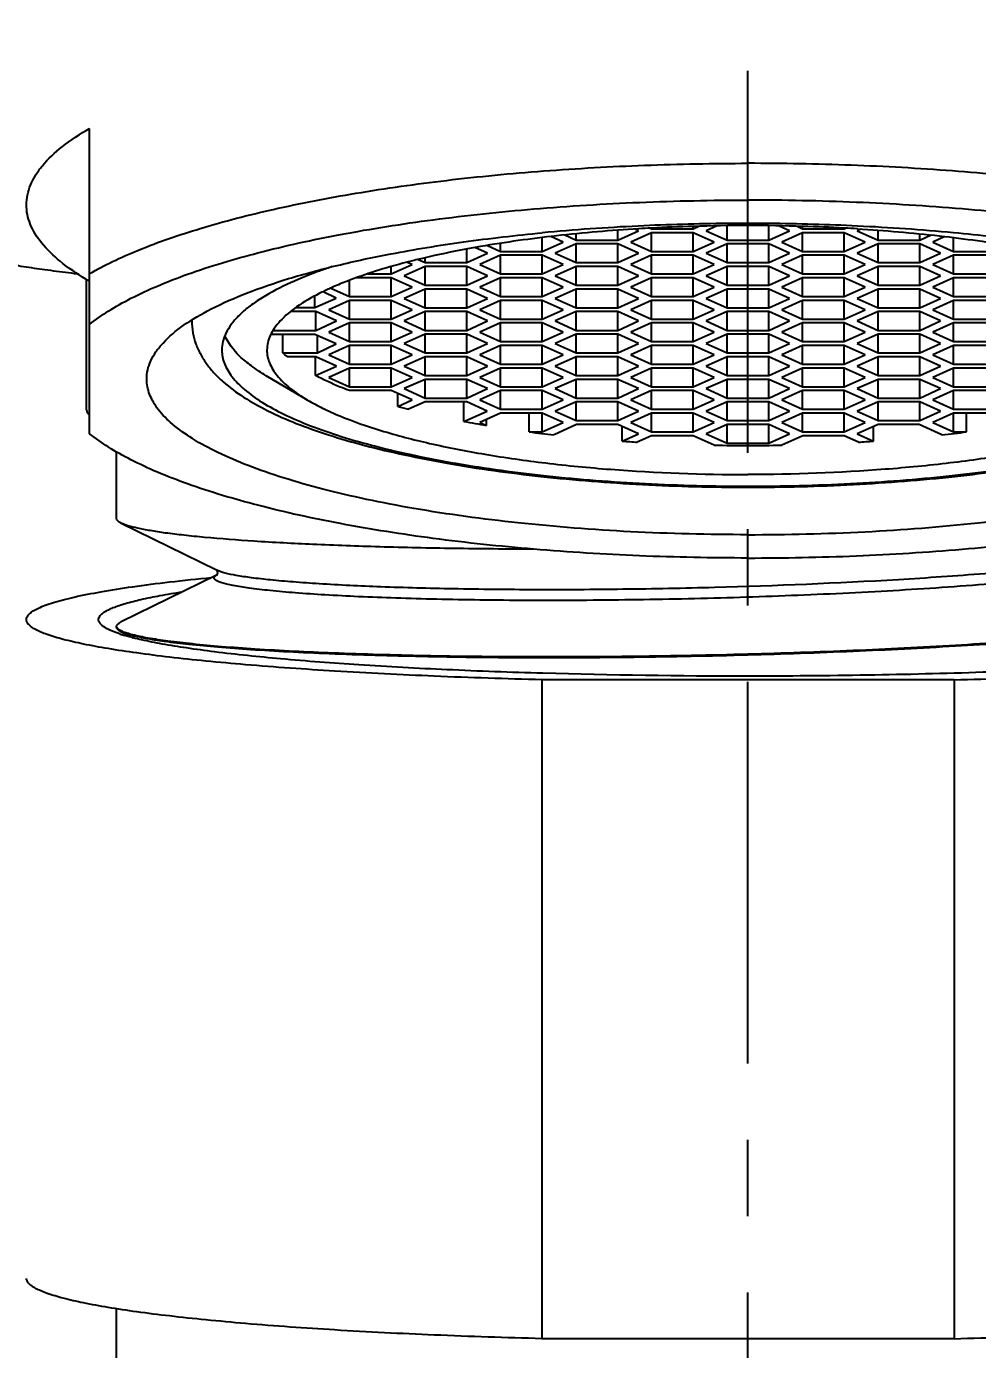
# Model space of a CAD drawing. Header units: millimetres. Extents: x 601 to 1195, y -13 to 407.
# Drawn here: x 1020.39 to 1036.21, y 214.59 to 236.6 of the extents above; entities that cross this region are included whole.
import ezdxf

# ---------------------------------------------------------------- set-up
doc = ezdxf.new("R2010")
doc.units = ezdxf.units.MM
doc.header["$LTSCALE"] = 0.1
doc.linetypes.add('CENTERX2', pattern=[101.6, 63.5, -12.7, 12.7, -12.7])
for name, color, linetype in [('02___PRT_ALL_AXES', 7, 'Continuous'), ('CENTER', 1, 'CENTERX2'), ('DEF_LAYER_ASSEM_MEMBER', 7, 'Continuous'), ('DIM', 3, 'Continuous')]:
    doc.layers.add(name, color=color, linetype=linetype)
doc.styles.get("Standard").update_dxf_attribs({"font": 'arial.ttf'})
doc.dimstyles.new('ISO-25', dxfattribs={"dimtxt": 2.5, "dimasz": 2.5, "dimexe": 1.25, "dimexo": 0.625, "dimtad": 1, "dimtxsty": 'Standard', "dimcen": 2.5, "dimadec": 0, "dimazin": 0, "dimtfac": 1, "dimtmove": 0, "dimatfit": 3, "dimfxl": 0, "dimarcsym": 0})

# ---------------------------------------------------------------- blocks, each defined once
blk = doc.blocks.new('*D14')
at = {"layer": 'Defpoints', "color": 0}
for p in [(1032.391, 299.344), (950.036, 195.125), (960.615, 195.125)]:
    blk.add_point(p, dxfattribs=at)
at = {"layer": 'DIM', "color": 0, "lineweight": -2}
for p, q in [((1031.766, 299.344), (948.786, 299.344)), ((950.036, 296.844), (950.036, 197.625)), ((959.99, 195.125), (948.786, 195.125))]:
    blk.add_line(p, q, dxfattribs=at)
at = {"layer": 'DIM', "color": 0}
for points in [[(949.62, 296.844), (950.453, 296.844), (950.036, 299.344)], [(949.62, 197.625), (950.453, 197.625), (950.036, 195.125)]]:
    blk.add_solid(points, dxfattribs=at)
at = {"layer": 'DIM', "color": 0, "insert": (947.909, 247.235), "char_height": 2.5, "attachment_point": 5, "rotation": 90}
blk.add_mtext('104,22', dxfattribs=at)

msp = doc.modelspace()

# ---------------------------------------------------------------- linework, layer by layer
at = {"color": 7, "linetype": 'Continuous'}
for p, q in [((1031.481, 233.23), (1031.573, 233.272)), ((1031.481, 233.23), (1031.481, 233.269)), ((1031.88, 233.279), (1031.698, 233.198)), ((1032.045, 233.042), (1032.045, 233.281)), ((1032.737, 233.042), (1032.737, 233.281)), ((1033.084, 233.198), (1032.902, 233.279)), ((1033.209, 233.272), (1033.301, 233.23)), ((1033.301, 233.23), (1033.301, 233.269)), ((1028.97, 232.855), (1028.97, 233.085)), ((1029.317, 233.01), (1029.114, 233.101)), ((1029.344, 233.127), (1029.533, 233.042)), ((1029.533, 233.042), (1029.533, 233.147)), ((1030.226, 233.042), (1030.226, 233.206)), ((1030.226, 233.042), (1030.572, 233.198)), ((1030.789, 233.165), (1030.443, 233.01)), ((1030.572, 233.198), (1030.511, 233.225)), ((1030.767, 233.24), (1030.788, 233.23)), ((1030.788, 233.23), (1030.788, 233.241)), ((1030.788, 233.23), (1031.481, 233.23)), ((1031.482, 233.165), (1030.789, 233.165)), ((1030.789, 232.855), (1030.789, 233.165)), ((1031.828, 233.01), (1031.482, 233.165)), ((1031.482, 232.855), (1031.482, 233.165)), ((1031.698, 233.198), (1032.045, 233.042)), ((1032.737, 233.042), (1033.084, 233.198)), ((1033.3, 233.165), (1032.954, 233.01)), ((1033.993, 233.165), (1033.3, 233.165)), ((1033.3, 232.855), (1033.3, 233.165)), ((1033.301, 233.23), (1033.994, 233.23)), ((1034.34, 233.01), (1033.993, 233.165)), ((1033.993, 232.855), (1033.993, 233.165)), ((1033.994, 233.23), (1033.994, 233.241)), ((1033.994, 233.23), (1034.015, 233.24)), ((1034.271, 233.225), (1034.21, 233.198)), ((1034.21, 233.198), (1034.556, 233.042)), ((1034.556, 233.042), (1034.556, 233.206)), ((1035.249, 233.042), (1035.249, 233.147)), ((1035.249, 233.042), (1035.438, 233.127)), ((1035.668, 233.101), (1035.465, 233.01)), ((1035.812, 232.855), (1035.812, 233.085)), ((1027.715, 232.667), (1027.715, 232.892)), ((1028.061, 232.822), (1027.849, 232.918)), ((1028.059, 232.953), (1028.277, 232.855)), ((1028.277, 232.855), (1028.277, 232.988)), ((1028.277, 232.855), (1028.97, 232.855)), ((1028.97, 232.855), (1029.317, 233.01)), ((1029.533, 232.978), (1029.187, 232.822)), ((1029.533, 233.042), (1030.226, 233.042)), ((1030.226, 232.978), (1029.533, 232.978)), ((1029.533, 232.667), (1029.533, 232.978)), ((1030.572, 232.822), (1030.226, 232.978)), ((1030.226, 232.667), (1030.226, 232.978)), ((1030.443, 233.01), (1030.789, 232.855)), ((1030.789, 232.855), (1031.482, 232.855)), ((1031.482, 232.855), (1031.828, 233.01)), ((1032.045, 232.978), (1031.698, 232.822)), ((1032.045, 233.042), (1032.737, 233.042)), ((1032.737, 232.978), (1032.045, 232.978)), ((1032.045, 232.667), (1032.045, 232.978)), ((1033.084, 232.822), (1032.737, 232.978)), ((1032.737, 232.667), (1032.737, 232.978)), ((1032.954, 233.01), (1033.3, 232.855)), ((1033.3, 232.855), (1033.993, 232.855)), ((1033.993, 232.855), (1034.34, 233.01)), ((1034.556, 232.978), (1034.21, 232.822)), ((1034.556, 233.042), (1035.249, 233.042)), ((1035.249, 232.978), (1034.556, 232.978)), ((1034.556, 232.667), (1034.556, 232.978)), ((1035.595, 232.822), (1035.249, 232.978)), ((1035.249, 232.667), (1035.249, 232.978)), ((1035.465, 233.01), (1035.812, 232.855)), ((1035.812, 232.855), (1036.505, 232.855)), ((1026.459, 232.479), (1026.805, 232.635)), ((1026.805, 232.635), (1026.721, 232.672)), ((1026.904, 232.72), (1027.022, 232.667)), ((1027.022, 232.667), (1027.022, 232.747)), ((1027.022, 232.667), (1027.715, 232.667)), ((1027.715, 232.667), (1028.061, 232.822)), ((1028.277, 232.79), (1027.931, 232.635)), ((1027.931, 232.635), (1028.277, 232.479)), ((1028.97, 232.79), (1028.277, 232.79)), ((1028.277, 232.479), (1028.277, 232.79)), ((1029.317, 232.635), (1028.97, 232.79)), ((1028.97, 232.479), (1028.97, 232.79)), ((1028.97, 232.479), (1029.317, 232.635)), ((1029.187, 232.822), (1029.533, 232.667)), ((1029.533, 232.667), (1030.226, 232.667)), ((1030.226, 232.667), (1030.572, 232.822)), ((1030.789, 232.79), (1030.443, 232.635)), ((1030.443, 232.635), (1030.789, 232.479)), ((1031.482, 232.79), (1030.789, 232.79)), ((1030.789, 232.479), (1030.789, 232.79)), ((1031.828, 232.635), (1031.482, 232.79)), ((1031.482, 232.479), (1031.482, 232.79)), ((1031.482, 232.479), (1031.828, 232.635)), ((1031.698, 232.822), (1032.045, 232.667)), ((1032.045, 232.667), (1032.737, 232.667)), ((1032.737, 232.667), (1033.084, 232.822)), ((1033.3, 232.79), (1032.954, 232.635)), ((1032.954, 232.635), (1033.3, 232.479)), ((1033.993, 232.79), (1033.3, 232.79)), ((1033.3, 232.479), (1033.3, 232.79)), ((1034.34, 232.635), (1033.993, 232.79)), ((1033.993, 232.479), (1033.993, 232.79)), ((1033.993, 232.479), (1034.34, 232.635)), ((1034.21, 232.822), (1034.556, 232.667)), ((1034.556, 232.667), (1035.249, 232.667)), ((1035.249, 232.667), (1035.595, 232.822)), ((1035.812, 232.79), (1035.465, 232.635)), ((1035.465, 232.635), (1035.812, 232.479)), ((1036.505, 232.79), (1035.812, 232.79)), ((1035.812, 232.479), (1035.812, 232.79)), ((1026.459, 232.415), (1025.88, 232.415)), ((1026.065, 232.479), (1026.459, 232.479)), ((1026.459, 232.479), (1026.459, 232.601)), ((1026.805, 232.259), (1026.459, 232.415)), ((1026.459, 232.104), (1026.459, 232.415)), ((1027.022, 232.602), (1026.675, 232.447)), ((1026.675, 232.447), (1027.022, 232.292)), ((1027.715, 232.602), (1027.022, 232.602)), ((1027.022, 232.292), (1027.022, 232.602)), ((1028.061, 232.447), (1027.715, 232.602)), ((1027.715, 232.292), (1027.715, 232.602)), ((1027.715, 232.292), (1028.061, 232.447)), ((1028.277, 232.415), (1027.931, 232.259)), ((1028.277, 232.479), (1028.97, 232.479)), ((1028.97, 232.415), (1028.277, 232.415)), ((1028.277, 232.104), (1028.277, 232.415)), ((1029.317, 232.259), (1028.97, 232.415)), ((1028.97, 232.104), (1028.97, 232.415)), ((1029.533, 232.602), (1029.187, 232.447)), ((1029.187, 232.447), (1029.533, 232.292)), ((1030.226, 232.602), (1029.533, 232.602)), ((1029.533, 232.292), (1029.533, 232.602)), ((1030.572, 232.447), (1030.226, 232.602)), ((1030.226, 232.292), (1030.226, 232.602)), ((1030.226, 232.292), (1030.572, 232.447)), ((1030.789, 232.415), (1030.443, 232.259)), ((1030.789, 232.479), (1031.482, 232.479)), ((1031.482, 232.415), (1030.789, 232.415)), ((1030.789, 232.104), (1030.789, 232.415)), ((1031.828, 232.259), (1031.482, 232.415)), ((1031.482, 232.104), (1031.482, 232.415)), ((1032.045, 232.602), (1031.698, 232.447)), ((1031.698, 232.447), (1032.045, 232.292)), ((1032.737, 232.602), (1032.045, 232.602)), ((1032.045, 232.292), (1032.045, 232.602)), ((1033.084, 232.447), (1032.737, 232.602)), ((1032.737, 232.292), (1032.737, 232.602)), ((1032.737, 232.292), (1033.084, 232.447)), ((1033.3, 232.415), (1032.954, 232.259)), ((1033.3, 232.479), (1033.993, 232.479)), ((1033.993, 232.415), (1033.3, 232.415)), ((1033.3, 232.104), (1033.3, 232.415)), ((1034.34, 232.259), (1033.993, 232.415)), ((1033.993, 232.104), (1033.993, 232.415)), ((1034.556, 232.602), (1034.21, 232.447)), ((1034.21, 232.447), (1034.556, 232.292)), ((1035.249, 232.602), (1034.556, 232.602)), ((1034.556, 232.292), (1034.556, 232.602)), ((1035.595, 232.447), (1035.249, 232.602)), ((1035.249, 232.292), (1035.249, 232.602)), ((1035.249, 232.292), (1035.595, 232.447)), ((1035.812, 232.415), (1035.465, 232.259)), ((1035.812, 232.479), (1036.505, 232.479)), ((1036.505, 232.415), (1035.812, 232.415)), ((1035.812, 232.104), (1035.812, 232.415)), ((1025.541, 232.076), (1025.324, 232.181)), ((1025.453, 232.244), (1025.766, 232.104)), ((1025.766, 232.104), (1025.766, 232.374)), ((1026.459, 232.104), (1026.805, 232.259)), ((1027.022, 232.227), (1026.675, 232.072)), ((1027.022, 232.292), (1027.715, 232.292)), ((1027.715, 232.227), (1027.022, 232.227)), ((1027.022, 231.917), (1027.022, 232.227)), ((1028.061, 232.072), (1027.715, 232.227)), ((1027.715, 231.917), (1027.715, 232.227)), ((1027.931, 232.259), (1028.277, 232.104)), ((1028.97, 232.104), (1029.317, 232.259)), ((1029.533, 232.227), (1029.187, 232.072)), ((1029.533, 232.292), (1030.226, 232.292)), ((1030.226, 232.227), (1029.533, 232.227)), ((1029.533, 231.917), (1029.533, 232.227)), ((1030.572, 232.072), (1030.226, 232.227)), ((1030.226, 231.917), (1030.226, 232.227)), ((1030.443, 232.259), (1030.789, 232.104)), ((1031.482, 232.104), (1031.828, 232.259)), ((1032.045, 232.227), (1031.698, 232.072)), ((1032.045, 232.292), (1032.737, 232.292)), ((1032.737, 232.227), (1032.045, 232.227)), ((1032.045, 231.917), (1032.045, 232.227)), ((1033.084, 232.072), (1032.737, 232.227)), ((1032.737, 231.917), (1032.737, 232.227)), ((1032.954, 232.259), (1033.3, 232.104)), ((1033.993, 232.104), (1034.34, 232.259)), ((1034.556, 232.227), (1034.21, 232.072)), ((1034.556, 232.292), (1035.249, 232.292)), ((1035.249, 232.227), (1034.556, 232.227)), ((1034.556, 231.917), (1034.556, 232.227)), ((1035.595, 232.072), (1035.249, 232.227)), ((1035.249, 231.917), (1035.249, 232.227)), ((1035.465, 232.259), (1035.812, 232.104)), ((1025.185, 231.919), (1025.185, 232.113)), ((1025.185, 231.919), (1025.541, 232.076)), ((1025.766, 232.039), (1025.42, 231.884)), ((1025.766, 232.104), (1026.459, 232.104)), ((1026.459, 232.039), (1025.766, 232.039)), ((1025.766, 231.729), (1025.766, 232.039)), ((1026.805, 231.884), (1026.459, 232.039)), ((1026.459, 231.729), (1026.459, 232.039)), ((1026.675, 232.072), (1027.022, 231.917)), ((1027.715, 231.917), (1028.061, 232.072)), ((1028.277, 232.039), (1027.931, 231.884)), ((1028.277, 232.104), (1028.97, 232.104)), ((1028.97, 232.039), (1028.277, 232.039)), ((1028.277, 231.729), (1028.277, 232.039)), ((1029.317, 231.884), (1028.97, 232.039)), ((1028.97, 231.729), (1028.97, 232.039)), ((1029.187, 232.072), (1029.533, 231.917)), ((1030.226, 231.917), (1030.572, 232.072)), ((1030.789, 232.039), (1030.443, 231.884)), ((1030.789, 232.104), (1031.482, 232.104)), ((1031.482, 232.039), (1030.789, 232.039)), ((1030.789, 231.729), (1030.789, 232.039)), ((1031.828, 231.884), (1031.482, 232.039)), ((1031.482, 231.729), (1031.482, 232.039)), ((1031.698, 232.072), (1032.045, 231.917)), ((1032.737, 231.917), (1033.084, 232.072)), ((1033.3, 232.039), (1032.954, 231.884)), ((1033.3, 232.104), (1033.993, 232.104)), ((1033.993, 232.039), (1033.3, 232.039)), ((1033.3, 231.729), (1033.3, 232.039)), ((1034.34, 231.884), (1033.993, 232.039)), ((1033.993, 231.729), (1033.993, 232.039)), ((1034.21, 232.072), (1034.556, 231.917)), ((1035.249, 231.917), (1035.595, 232.072)), ((1035.812, 232.039), (1035.465, 231.884)), ((1035.812, 232.104), (1036.505, 232.104)), ((1036.505, 232.039), (1035.812, 232.039)), ((1035.812, 231.729), (1035.812, 232.039)), ((1025.203, 231.852), (1024.784, 231.852)), ((1024.875, 231.919), (1025.185, 231.919)), ((1025.549, 231.697), (1025.203, 231.852)), ((1025.203, 231.541), (1025.203, 231.852)), ((1025.42, 231.884), (1025.766, 231.729)), ((1025.766, 231.729), (1026.459, 231.729)), ((1026.459, 231.729), (1026.805, 231.884)), ((1027.022, 231.852), (1026.675, 231.697)), ((1027.022, 231.917), (1027.715, 231.917)), ((1027.715, 231.852), (1027.022, 231.852)), ((1027.022, 231.541), (1027.022, 231.852)), ((1028.061, 231.697), (1027.715, 231.852)), ((1027.715, 231.541), (1027.715, 231.852)), ((1027.931, 231.884), (1028.277, 231.729)), ((1028.277, 231.729), (1028.97, 231.729)), ((1028.97, 231.729), (1029.317, 231.884)), ((1029.533, 231.852), (1029.187, 231.697)), ((1029.533, 231.917), (1030.226, 231.917)), ((1030.226, 231.852), (1029.533, 231.852)), ((1029.533, 231.541), (1029.533, 231.852)), ((1030.572, 231.697), (1030.226, 231.852)), ((1030.226, 231.541), (1030.226, 231.852)), ((1030.443, 231.884), (1030.789, 231.729)), ((1030.789, 231.729), (1031.482, 231.729)), ((1031.482, 231.729), (1031.828, 231.884)), ((1032.045, 231.852), (1031.698, 231.697)), ((1032.045, 231.917), (1032.737, 231.917)), ((1032.737, 231.852), (1032.045, 231.852)), ((1032.045, 231.541), (1032.045, 231.852)), ((1033.084, 231.697), (1032.737, 231.852)), ((1032.737, 231.541), (1032.737, 231.852)), ((1032.954, 231.884), (1033.3, 231.729)), ((1033.3, 231.729), (1033.993, 231.729)), ((1033.993, 231.729), (1034.34, 231.884)), ((1034.556, 231.852), (1034.21, 231.697)), ((1034.556, 231.917), (1035.249, 231.917)), ((1035.249, 231.852), (1034.556, 231.852)), ((1034.556, 231.541), (1034.556, 231.852)), ((1035.595, 231.697), (1035.249, 231.852)), ((1035.249, 231.541), (1035.249, 231.852)), ((1035.465, 231.884), (1035.812, 231.729)), ((1035.812, 231.729), (1036.505, 231.729)), ((1024.498, 231.547), (1024.51, 231.541)), ((1024.51, 231.541), (1024.51, 231.563)), ((1024.51, 231.541), (1025.203, 231.541)), ((1025.203, 231.541), (1025.549, 231.697)), ((1025.766, 231.664), (1025.42, 231.509)), ((1025.42, 231.509), (1025.766, 231.354)), ((1026.459, 231.664), (1025.766, 231.664)), ((1025.766, 231.354), (1025.766, 231.664)), ((1026.805, 231.509), (1026.459, 231.664)), ((1026.459, 231.354), (1026.459, 231.664)), ((1026.459, 231.354), (1026.805, 231.509)), ((1026.675, 231.697), (1027.022, 231.541)), ((1027.022, 231.541), (1027.715, 231.541)), ((1027.715, 231.541), (1028.061, 231.697)), ((1028.277, 231.664), (1027.931, 231.509)), ((1027.931, 231.509), (1028.277, 231.354)), ((1028.97, 231.664), (1028.277, 231.664)), ((1028.277, 231.354), (1028.277, 231.664)), ((1029.317, 231.509), (1028.97, 231.664)), ((1028.97, 231.354), (1028.97, 231.664)), ((1028.97, 231.354), (1029.317, 231.509)), ((1029.187, 231.697), (1029.533, 231.541)), ((1029.533, 231.541), (1030.226, 231.541)), ((1030.226, 231.541), (1030.572, 231.697)), ((1030.789, 231.664), (1030.442, 231.509)), ((1030.442, 231.509), (1030.789, 231.354)), ((1031.482, 231.664), (1030.789, 231.664)), ((1030.789, 231.354), (1030.789, 231.664)), ((1031.828, 231.509), (1031.482, 231.664)), ((1031.482, 231.354), (1031.482, 231.664)), ((1031.482, 231.354), (1031.828, 231.509)), ((1031.698, 231.697), (1032.045, 231.541)), ((1032.045, 231.541), (1032.737, 231.541)), ((1032.737, 231.541), (1033.084, 231.697)), ((1033.3, 231.664), (1032.954, 231.509)), ((1032.954, 231.509), (1033.3, 231.354)), ((1033.993, 231.664), (1033.3, 231.664)), ((1033.3, 231.354), (1033.3, 231.664)), ((1034.34, 231.509), (1033.993, 231.664)), ((1033.993, 231.354), (1033.993, 231.664)), ((1033.993, 231.354), (1034.34, 231.509)), ((1034.21, 231.697), (1034.556, 231.541)), ((1034.556, 231.541), (1035.249, 231.541)), ((1035.249, 231.541), (1035.595, 231.697)), ((1035.812, 231.664), (1035.465, 231.509)), ((1035.465, 231.509), (1035.812, 231.354)), ((1036.505, 231.664), (1035.812, 231.664)), ((1035.812, 231.354), (1035.812, 231.664)), ((1025.185, 231.474), (1024.459, 231.474)), ((1024.657, 231.167), (1024.657, 231.474)), ((1025.541, 231.317), (1025.185, 231.474)), ((1025.23, 231.167), (1025.23, 231.454)), ((1025.23, 231.167), (1025.541, 231.317)), ((1025.766, 231.289), (1025.42, 231.134)), ((1025.766, 231.354), (1026.459, 231.354)), ((1026.459, 231.289), (1025.766, 231.289)), ((1025.766, 230.978), (1025.766, 231.289)), ((1026.805, 231.134), (1026.459, 231.289)), ((1026.459, 230.978), (1026.459, 231.289)), ((1027.022, 231.477), (1026.675, 231.321)), ((1026.675, 231.321), (1027.022, 231.166)), ((1027.715, 231.477), (1027.022, 231.477)), ((1027.022, 231.166), (1027.022, 231.477)), ((1028.061, 231.321), (1027.715, 231.477)), ((1027.715, 231.166), (1027.715, 231.477)), ((1027.715, 231.166), (1028.061, 231.321)), ((1028.277, 231.289), (1027.931, 231.134)), ((1028.277, 231.354), (1028.97, 231.354)), ((1028.97, 231.289), (1028.277, 231.289)), ((1028.277, 230.978), (1028.277, 231.289)), ((1029.317, 231.134), (1028.97, 231.289)), ((1028.97, 230.978), (1028.97, 231.289)), ((1029.533, 231.477), (1029.187, 231.321)), ((1029.187, 231.321), (1029.533, 231.166)), ((1030.226, 231.477), (1029.533, 231.477)), ((1029.533, 231.166), (1029.533, 231.477)), ((1030.572, 231.321), (1030.226, 231.477)), ((1030.226, 231.166), (1030.226, 231.477)), ((1030.226, 231.166), (1030.572, 231.321)), ((1030.789, 231.289), (1030.442, 231.134)), ((1030.789, 231.354), (1031.482, 231.354)), ((1031.482, 231.289), (1030.789, 231.289)), ((1030.789, 230.978), (1030.789, 231.289)), ((1031.828, 231.134), (1031.482, 231.289)), ((1031.482, 230.978), (1031.482, 231.289)), ((1032.045, 231.477), (1031.698, 231.321)), ((1031.698, 231.321), (1032.045, 231.166)), ((1032.737, 231.477), (1032.045, 231.477)), ((1032.045, 231.166), (1032.045, 231.477)), ((1033.084, 231.321), (1032.737, 231.477)), ((1032.737, 231.166), (1032.737, 231.477)), ((1032.737, 231.166), (1033.084, 231.321)), ((1033.3, 231.289), (1032.954, 231.134)), ((1033.3, 231.354), (1033.993, 231.354)), ((1033.993, 231.289), (1033.3, 231.289)), ((1033.3, 230.978), (1033.3, 231.289)), ((1034.34, 231.134), (1033.993, 231.289)), ((1033.993, 230.978), (1033.993, 231.289)), ((1034.556, 231.477), (1034.21, 231.321)), ((1034.21, 231.321), (1034.556, 231.166)), ((1035.249, 231.477), (1034.556, 231.477)), ((1034.556, 231.166), (1034.556, 231.477)), ((1035.595, 231.321), (1035.249, 231.477)), ((1035.249, 231.166), (1035.249, 231.477)), ((1035.249, 231.166), (1035.595, 231.321)), ((1035.812, 231.289), (1035.465, 231.134)), ((1035.812, 231.354), (1036.505, 231.354)), ((1036.505, 231.289), (1035.812, 231.289)), ((1035.812, 230.978), (1035.812, 231.289)), ((1024.657, 231.167), (1025.23, 231.167)), ((1025.203, 231.101), (1024.729, 231.101)), ((1025.198, 230.79), (1025.198, 231.101)), ((1025.548, 230.946), (1025.203, 231.101)), ((1025.42, 231.134), (1025.766, 230.978)), ((1026.459, 230.978), (1026.805, 231.134)), ((1027.022, 231.101), (1026.675, 230.946)), ((1027.022, 231.166), (1027.715, 231.166)), ((1027.715, 231.101), (1027.022, 231.101)), ((1027.022, 230.791), (1027.022, 231.101)), ((1028.061, 230.946), (1027.715, 231.101)), ((1027.715, 230.791), (1027.715, 231.101)), ((1027.931, 231.134), (1028.277, 230.978)), ((1028.97, 230.978), (1029.317, 231.134)), ((1029.533, 231.101), (1029.187, 230.946)), ((1029.533, 231.166), (1030.226, 231.166)), ((1030.226, 231.101), (1029.533, 231.101)), ((1029.533, 230.791), (1029.533, 231.101)), ((1030.572, 230.946), (1030.226, 231.101)), ((1030.226, 230.791), (1030.226, 231.101)), ((1030.442, 231.134), (1030.789, 230.978)), ((1031.482, 230.978), (1031.828, 231.134)), ((1032.045, 231.101), (1031.698, 230.946)), ((1032.045, 231.166), (1032.737, 231.166)), ((1032.737, 231.101), (1032.045, 231.101)), ((1032.045, 230.791), (1032.045, 231.101)), ((1033.084, 230.946), (1032.737, 231.101)), ((1032.737, 230.791), (1032.737, 231.101)), ((1032.954, 231.134), (1033.3, 230.978)), ((1033.993, 230.978), (1034.34, 231.134)), ((1034.556, 231.101), (1034.21, 230.946)), ((1034.556, 231.166), (1035.249, 231.166)), ((1035.249, 231.101), (1034.556, 231.101)), ((1034.556, 230.791), (1034.556, 231.101)), ((1035.595, 230.946), (1035.249, 231.101)), ((1035.249, 230.791), (1035.249, 231.101)), ((1035.465, 231.134), (1035.812, 230.978)), ((1025.198, 230.79), (1025.548, 230.946)), ((1025.766, 230.914), (1025.42, 230.758)), ((1025.766, 230.978), (1026.459, 230.978)), ((1026.459, 230.914), (1025.766, 230.914)), ((1025.766, 230.603), (1025.766, 230.914)), ((1026.805, 230.758), (1026.459, 230.914)), ((1026.459, 230.603), (1026.459, 230.914)), ((1026.675, 230.946), (1027.022, 230.791)), ((1027.715, 230.791), (1028.061, 230.946)), ((1028.277, 230.914), (1027.931, 230.758)), ((1028.277, 230.978), (1028.97, 230.978)), ((1028.97, 230.914), (1028.277, 230.914)), ((1028.277, 230.603), (1028.277, 230.914)), ((1029.317, 230.758), (1028.97, 230.914)), ((1028.97, 230.603), (1028.97, 230.914)), ((1029.187, 230.946), (1029.533, 230.791)), ((1030.226, 230.791), (1030.572, 230.946)), ((1030.789, 230.914), (1030.442, 230.758)), ((1030.789, 230.978), (1031.482, 230.978)), ((1031.482, 230.914), (1030.789, 230.914)), ((1030.789, 230.603), (1030.789, 230.914)), ((1031.828, 230.758), (1031.482, 230.914)), ((1031.482, 230.603), (1031.482, 230.914)), ((1031.698, 230.946), (1032.045, 230.791)), ((1032.737, 230.791), (1033.084, 230.946)), ((1033.3, 230.914), (1032.954, 230.758)), ((1033.3, 230.978), (1033.993, 230.978)), ((1033.993, 230.914), (1033.3, 230.914)), ((1033.3, 230.603), (1033.3, 230.914)), ((1034.34, 230.758), (1033.993, 230.914)), ((1033.993, 230.603), (1033.993, 230.914)), ((1034.21, 230.946), (1034.556, 230.791)), ((1035.249, 230.791), (1035.595, 230.946)), ((1035.812, 230.914), (1035.465, 230.758)), ((1035.812, 230.978), (1036.505, 230.978)), ((1036.505, 230.914), (1035.812, 230.914)), ((1035.812, 230.603), (1035.812, 230.914)), ((1025.066, 230.381), (1024.379, 230.786)), ((1025.42, 230.758), (1025.766, 230.603)), ((1026.459, 230.603), (1026.805, 230.758)), ((1027.022, 230.726), (1026.675, 230.571)), ((1027.022, 230.791), (1027.715, 230.791)), ((1027.715, 230.726), (1027.022, 230.726)), ((1027.022, 230.415), (1027.022, 230.726)), ((1028.061, 230.571), (1027.715, 230.726)), ((1027.715, 230.415), (1027.715, 230.726)), ((1027.931, 230.758), (1028.277, 230.603)), ((1028.97, 230.603), (1029.317, 230.758)), ((1029.533, 230.726), (1029.187, 230.571)), ((1029.533, 230.791), (1030.226, 230.791)), ((1030.226, 230.726), (1029.533, 230.726)), ((1029.533, 230.415), (1029.533, 230.726)), ((1030.572, 230.571), (1030.226, 230.726)), ((1030.226, 230.415), (1030.226, 230.726)), ((1030.442, 230.758), (1030.789, 230.603)), ((1031.482, 230.603), (1031.828, 230.758)), ((1032.045, 230.726), (1031.698, 230.571)), ((1032.045, 230.791), (1032.737, 230.791)), ((1032.737, 230.726), (1032.045, 230.726)), ((1032.045, 230.415), (1032.045, 230.726)), ((1033.084, 230.571), (1032.737, 230.726)), ((1032.737, 230.415), (1032.737, 230.726)), ((1032.954, 230.758), (1033.3, 230.603)), ((1033.993, 230.603), (1034.34, 230.758)), ((1034.556, 230.726), (1034.21, 230.571)), ((1034.556, 230.791), (1035.249, 230.791)), ((1035.249, 230.726), (1034.556, 230.726)), ((1034.556, 230.415), (1034.556, 230.726)), ((1035.595, 230.571), (1035.249, 230.726)), ((1035.249, 230.415), (1035.249, 230.726)), ((1035.465, 230.758), (1035.812, 230.603)), ((1026.459, 230.538), (1025.762, 230.538)), ((1025.766, 230.603), (1026.459, 230.603)), ((1026.805, 230.383), (1026.459, 230.538)), ((1026.568, 230.277), (1026.568, 230.489)), ((1026.675, 230.571), (1027.022, 230.415)), ((1027.022, 230.415), (1027.715, 230.415)), ((1027.715, 230.415), (1028.061, 230.571)), ((1028.277, 230.538), (1027.931, 230.383)), ((1028.277, 230.603), (1028.97, 230.603)), ((1028.97, 230.538), (1028.277, 230.538)), ((1028.277, 230.228), (1028.277, 230.538)), ((1029.317, 230.383), (1028.97, 230.538)), ((1028.97, 230.228), (1028.97, 230.538)), ((1029.187, 230.571), (1029.533, 230.415)), ((1029.533, 230.415), (1030.226, 230.415)), ((1030.226, 230.415), (1030.572, 230.571)), ((1030.789, 230.538), (1030.442, 230.383)), ((1030.789, 230.603), (1031.482, 230.603)), ((1031.482, 230.538), (1030.789, 230.538)), ((1030.789, 230.228), (1030.789, 230.538)), ((1031.828, 230.383), (1031.482, 230.538)), ((1031.482, 230.228), (1031.482, 230.538)), ((1031.698, 230.571), (1032.045, 230.415)), ((1032.045, 230.415), (1032.737, 230.415)), ((1032.737, 230.415), (1033.084, 230.571)), ((1033.3, 230.538), (1032.954, 230.383)), ((1033.3, 230.603), (1033.993, 230.603)), ((1033.993, 230.538), (1033.3, 230.538)), ((1033.3, 230.228), (1033.3, 230.538)), ((1034.34, 230.383), (1033.993, 230.538)), ((1033.993, 230.228), (1033.993, 230.538)), ((1034.21, 230.571), (1034.556, 230.415)), ((1034.556, 230.415), (1035.249, 230.415)), ((1035.249, 230.415), (1035.595, 230.571)), ((1035.812, 230.538), (1035.465, 230.383)), ((1035.812, 230.603), (1036.505, 230.603)), ((1036.505, 230.538), (1035.812, 230.538)), ((1035.812, 230.228), (1035.812, 230.538)), ((1026.568, 230.277), (1026.805, 230.383)), ((1027.021, 230.351), (1026.748, 230.229)), ((1027.713, 230.351), (1027.021, 230.351)), ((1027.664, 230.026), (1027.664, 230.351)), ((1027.664, 230.026), (1028.055, 230.197)), ((1028.055, 230.197), (1027.713, 230.351)), ((1027.931, 230.383), (1028.277, 230.228)), ((1028.277, 230.228), (1028.97, 230.228)), ((1028.97, 230.228), (1029.317, 230.383)), ((1029.533, 230.351), (1029.187, 230.195)), ((1029.187, 230.195), (1029.533, 230.04)), ((1030.226, 230.351), (1029.533, 230.351)), ((1029.533, 230.04), (1029.533, 230.351)), ((1030.572, 230.195), (1030.226, 230.351)), ((1030.226, 230.04), (1030.226, 230.351)), ((1030.226, 230.04), (1030.572, 230.195)), ((1030.442, 230.383), (1030.789, 230.228)), ((1030.789, 230.228), (1031.482, 230.228)), ((1031.482, 230.228), (1031.828, 230.383)), ((1032.045, 230.351), (1031.698, 230.195)), ((1031.698, 230.195), (1032.045, 230.04)), ((1032.737, 230.351), (1032.045, 230.351)), ((1032.045, 230.04), (1032.045, 230.351)), ((1033.084, 230.195), (1032.737, 230.351)), ((1032.737, 230.04), (1032.737, 230.351)), ((1032.737, 230.04), (1033.084, 230.195)), ((1032.954, 230.383), (1033.3, 230.228)), ((1033.3, 230.228), (1033.993, 230.228)), ((1033.993, 230.228), (1034.34, 230.383)), ((1034.556, 230.351), (1034.21, 230.195)), ((1034.21, 230.195), (1034.556, 230.04)), ((1035.249, 230.351), (1034.556, 230.351)), ((1034.556, 230.04), (1034.556, 230.351)), ((1035.595, 230.195), (1035.249, 230.351)), ((1035.249, 230.04), (1035.249, 230.351)), ((1035.249, 230.04), (1035.595, 230.195)), ((1035.465, 230.383), (1035.812, 230.228)), ((1035.812, 230.228), (1036.505, 230.228)), ((1028.277, 230.163), (1027.931, 230.008)), ((1027.931, 230.008), (1028.04, 229.959)), ((1028.04, 229.959), (1028.04, 230.056)), ((1028.97, 230.163), (1028.277, 230.163)), ((1028.753, 229.852), (1028.753, 230.163)), ((1029.317, 230.008), (1028.97, 230.163)), ((1028.97, 229.852), (1028.97, 230.163)), ((1028.97, 229.852), (1029.317, 230.008)), ((1029.541, 229.975), (1029.166, 229.802)), ((1029.533, 230.04), (1030.226, 230.04)), ((1030.226, 229.975), (1029.541, 229.975)), ((1030.573, 229.82), (1030.226, 229.975)), ((1030.789, 230.163), (1030.442, 230.008)), ((1030.442, 230.008), (1030.789, 229.852)), ((1031.482, 230.163), (1030.789, 230.163)), ((1030.789, 229.852), (1030.789, 230.163)), ((1031.828, 230.008), (1031.482, 230.163)), ((1031.482, 229.852), (1031.482, 230.163)), ((1031.482, 229.852), (1031.828, 230.008)), ((1032.045, 229.975), (1031.698, 229.82)), ((1032.045, 230.04), (1032.737, 230.04)), ((1032.737, 229.975), (1032.045, 229.975)), ((1032.045, 229.665), (1032.045, 229.975)), ((1033.084, 229.82), (1032.737, 229.975)), ((1032.737, 229.665), (1032.737, 229.975)), ((1033.3, 230.163), (1032.954, 230.008)), ((1032.954, 230.008), (1033.3, 229.852)), ((1033.993, 230.163), (1033.3, 230.163)), ((1033.3, 229.852), (1033.3, 230.163)), ((1034.34, 230.008), (1033.993, 230.163)), ((1033.993, 229.852), (1033.993, 230.163)), ((1033.993, 229.852), (1034.34, 230.008)), ((1034.556, 229.975), (1034.209, 229.82)), ((1034.556, 230.04), (1035.249, 230.04)), ((1035.241, 229.975), (1034.556, 229.975)), ((1035.617, 229.802), (1035.241, 229.975)), ((1035.812, 230.163), (1035.465, 230.008)), ((1035.465, 230.008), (1035.812, 229.852)), ((1036.505, 230.163), (1035.812, 230.163)), ((1035.812, 229.852), (1035.812, 230.163)), ((1036.029, 229.852), (1036.029, 230.163)), ((1028.753, 229.852), (1028.97, 229.852)), ((1030.301, 229.698), (1030.301, 229.941)), ((1030.301, 229.698), (1030.573, 229.82)), ((1030.788, 229.787), (1030.551, 229.681)), ((1031.481, 229.787), (1030.788, 229.787)), ((1030.789, 229.852), (1031.482, 229.852)), ((1031.828, 229.631), (1031.481, 229.787)), ((1031.698, 229.82), (1032.045, 229.665)), ((1032.737, 229.665), (1033.084, 229.82)), ((1033.302, 229.787), (1032.954, 229.631)), ((1033.3, 229.852), (1033.993, 229.852)), ((1033.994, 229.787), (1033.302, 229.787)), ((1034.231, 229.681), (1033.994, 229.787)), ((1034.209, 229.82), (1034.481, 229.698)), ((1034.481, 229.698), (1034.481, 229.941)), ((1035.812, 229.852), (1036.029, 229.852)), ((1032.045, 229.665), (1032.737, 229.665)), ((1021.891, 228.424), (1021.891, 229.522)), ((1021.967, 228.334), (1023.553, 227.555)), ((1023.553, 227.555), (1023.566, 227.549)), ((1023.553, 227.471), (1021.967, 226.692)), ((1023.565, 227.53), (1023.567, 227.51)), ((1021.967, 226.527), (1022.166, 226.429)), ((1035.819, 225.728), (1028.963, 225.728)), ((1028.963, 225.728), (1028.963, 214.77)), ((1035.819, 225.728), (1035.819, 214.77)), ((1035.819, 214.77), (1028.963, 214.77))]:
    msp.add_line(p, q, dxfattribs=at)
for points in [[(1023.553, 227.555), (1023.558, 227.547), (1023.565, 227.53)], [(1023.567, 227.51), (1023.556, 227.475), (1023.553, 227.471)]]:
    msp.add_lwpolyline(points, dxfattribs=at)
for centre, radius, start, end in [((1032.365, 203.391), 29.893, 91.6982, 93.0265), ((1032.391, 202.484), 30.8, 89.9998, 91.6967), ((1032.391, 202.484), 30.8, 88.3033, 90.0002), ((1032.417, 203.391), 29.893, 86.9735, 88.3018), ((1032.318, 204.33), 28.953, 93.0324, 93.4621), ((1032.464, 204.33), 28.953, 86.5379, 86.9676), ((1029.99, 220.075), 13.016, 103.265, 104.2434), ((1028.324, 224.068), 8.996, 108.4571, 108.7528), ((1027.32, 228.094), 4.551, 114.5393, 116.8967), ((1027.505, 227.693), 4.993, 114.145, 114.5561), ((1023.761, 231.697), 0.62, 178.4837, 179.9998), ((1029.665, 241.557), 11.698, 254.6479, 255.5608), ((1031.055, 247.941), 18.233, 259.2816, 260.4814), ((1031.819, 253.086), 23.435, 262.4817, 263.4975), ((1032.998, 252.798), 23.145, 276.4961, 277.5246), ((1032.284, 258.017), 28.388, 265.9953, 266.5004), ((1032.391, 260.465), 30.839, 268.954, 270.0006), ((1032.391, 260.465), 30.839, 269.9994, 271.046), ((1032.505, 257.91), 28.281, 273.4986, 274.0057), ((1023.706, 227.832), 0.316, 243.8405, 244.8043), ((1022.829, 229.165), 2.816, 251.7834, 253.4881)]:
    msp.add_arc(centre, radius, start, end, dxfattribs=at)
for points, knots in [([(1030.57, 233.23), (1030.114, 233.202), (1029.235, 233.128), (1028.361, 233.007), (1027.942, 232.934)], [0, 0, 0, 0, 0.518031, 1, 1, 1, 1]), ([(1034.212, 233.23), (1034.668, 233.202), (1035.547, 233.128), (1036.421, 233.007), (1036.84, 232.934)], [0, 0, 0, 0, 0.518031, 1, 1, 1, 1]), ([(1018.888, 232.918), (1018.917, 232.908), (1018.979, 232.888), (1019.076, 232.859), (1019.182, 232.83), (1019.295, 232.802), (1019.417, 232.774), (1019.545, 232.746), (1019.682, 232.718), (1019.825, 232.69), (1019.976, 232.663), (1020.135, 232.636), (1020.3, 232.61), (1020.474, 232.584), (1020.654, 232.558), (1020.909, 232.523), (1021.104, 232.499), (1021.237, 232.483)], [0, 0, 0, 0, 0.038929, 0.081334, 0.127099, 0.176095, 0.22819, 0.283286, 0.341382, 0.402487, 0.466609, 0.533757, 0.603935, 0.677139, 0.753359, 0.832584, 1, 1, 1, 1]), ([(1027.942, 232.934), (1027.86, 232.92), (1027.546, 232.864), (1027.233, 232.798), (1027.003, 232.744)], [0, 0, 0, 0, 0.259683, 1, 1, 1, 1]), ([(1026.787, 232.691), (1026.608, 232.646), (1026.27, 232.552), (1025.937, 232.439), (1025.781, 232.38)], [0, 0, 0, 0, 0.524985, 1, 1, 1, 1]), ([(1025.432, 232.586), (1025.368, 232.564), (1025.126, 232.479), (1024.889, 232.383), (1024.72, 232.303)], [0, 0, 0, 0, 0.26733, 1, 1, 1, 1]), ([(1024.72, 232.303), (1024.559, 232.227), (1024.334, 232.107), (1024.072, 231.92), (1023.917, 231.784), (1023.795, 231.645), (1023.707, 231.503), (1023.653, 231.359), (1023.641, 231.261), (1023.641, 231.214)], [0, 0, 0, 0, 0.331342, 0.473665, 0.60115, 0.715048, 0.817348, 0.911011, 1, 1, 1, 1]), ([(1025.781, 232.38), (1025.753, 232.369), (1025.646, 232.328), (1025.54, 232.284), (1025.463, 232.249)], [0, 0, 0, 0, 0.258894, 1, 1, 1, 1]), ([(1025.262, 232.153), (1025.131, 232.087), (1024.9, 231.954), (1024.653, 231.752), (1024.515, 231.583), (1024.444, 231.462), (1024.401, 231.338), (1024.391, 231.254), (1024.391, 231.214)], [0, 0, 0, 0, 0.326868, 0.594754, 0.709145, 0.812797, 0.908524, 1, 1, 1, 1]), ([(1023.141, 231.697), (1023.141, 231.631), (1023.153, 231.5), (1023.205, 231.311), (1023.286, 231.135), (1023.392, 230.972), (1023.518, 230.82), (1023.715, 230.631), (1024.009, 230.416), (1024.419, 230.188), (1024.894, 229.981), (1025.433, 229.791), (1026.033, 229.618), (1026.691, 229.462), (1027.665, 229.273), (1028.984, 229.092), (1030.655, 228.961), (1031.805, 228.932), (1032.391, 228.932)], [0, 0, 0, 0, 0.019398, 0.038322, 0.057221, 0.076253, 0.095447, 0.115047, 0.156509, 0.202152, 0.252787, 0.308739, 0.370009, 0.436377, 0.507461, 0.661679, 0.82777, 1, 1, 1, 1]), ([(1032.391, 228.932), (1032.977, 228.932), (1034.127, 228.961), (1035.798, 229.092), (1037.117, 229.273), (1038.091, 229.462), (1038.749, 229.618), (1039.349, 229.791), (1039.888, 229.981), (1040.363, 230.188), (1040.773, 230.416), (1041.067, 230.631), (1041.264, 230.82), (1041.39, 230.972), (1041.496, 231.135), (1041.577, 231.311), (1041.629, 231.5), (1041.641, 231.631), (1041.641, 231.697)], [0, 0, 0, 0, 0.17223, 0.338322, 0.49254, 0.563624, 0.629992, 0.691262, 0.747214, 0.797848, 0.843491, 0.884953, 0.904554, 0.923746, 0.942778, 0.961679, 0.980604, 1, 1, 1, 1]), ([(1024.379, 230.786), (1024.294, 230.836), (1024.139, 230.937), (1023.89, 231.142), (1023.745, 231.326), (1023.691, 231.455)], [0, 0, 0, 0, 0.302708, 0.567996, 1, 1, 1, 1]), ([(1023.641, 231.214), (1023.641, 231.176), (1023.648, 231.101), (1023.693, 230.946), (1023.81, 230.752), (1024.027, 230.537), (1024.32, 230.329), (1024.69, 230.131), (1025.133, 229.942), (1025.644, 229.766), (1026.22, 229.603), (1026.855, 229.455), (1027.799, 229.275), (1029.081, 229.102), (1030.704, 228.977), (1031.822, 228.949), (1032.391, 228.949)], [0, 0, 0, 0, 0.011855, 0.024098, 0.05101, 0.082875, 0.120796, 0.165246, 0.216318, 0.27386, 0.337555, 0.406966, 0.481557, 0.643759, 0.81863, 1, 1, 1, 1]), ([(1024.391, 231.214), (1024.391, 231.178), (1024.398, 231.105), (1024.444, 230.955), (1024.563, 230.768), (1024.783, 230.562), (1024.964, 230.441), (1025.066, 230.381)], [0, 0, 0, 0, 0.096323, 0.196129, 0.417398, 0.682344, 1, 1, 1, 1]), ([(1024.729, 231.101), (1024.723, 231.107), (1024.698, 231.128), (1024.674, 231.15), (1024.657, 231.167)], [0, 0, 0, 0, 0.255622, 1, 1, 1, 1]), ([(1032.391, 228.949), (1032.96, 228.949), (1034.079, 228.977), (1035.701, 229.102), (1036.983, 229.275), (1037.927, 229.455), (1038.562, 229.603), (1039.138, 229.766), (1039.65, 229.942), (1040.092, 230.131), (1040.462, 230.329), (1040.756, 230.537), (1040.972, 230.752), (1041.089, 230.946), (1041.134, 231.101), (1041.141, 231.176), (1041.141, 231.214)], [0, 0, 0, 0, 0.18137, 0.356241, 0.518443, 0.593034, 0.662445, 0.72614, 0.783682, 0.834754, 0.879204, 0.917125, 0.94899, 0.975902, 0.988145, 1, 1, 1, 1]), ([(1025.762, 230.538), (1025.71, 230.557), (1025.519, 230.633), (1025.332, 230.719), (1025.198, 230.79)], [0, 0, 0, 0, 0.267759, 1, 1, 1, 1]), ([(1025.066, 230.381), (1025.148, 230.333), (1025.325, 230.239), (1025.729, 230.059), (1026.321, 229.854), (1027.127, 229.645), (1028.043, 229.467), (1029.048, 229.325), (1030.506, 229.184), (1031.63, 229.143), (1032.391, 229.143)], [0, 0, 0, 0, 0.038092, 0.080318, 0.176867, 0.288589, 0.41373, 0.55009, 0.695133, 1, 1, 1, 1]), ([(1039.716, 230.381), (1039.634, 230.333), (1039.457, 230.239), (1039.054, 230.059), (1038.461, 229.854), (1037.655, 229.645), (1036.74, 229.467), (1035.734, 229.325), (1034.277, 229.184), (1033.152, 229.143), (1032.391, 229.143)], [0, 0, 0, 0, 0.038092, 0.080318, 0.176867, 0.288589, 0.41373, 0.55009, 0.695133, 1, 1, 1, 1]), ([(1021.967, 228.334), (1021.956, 228.34), (1021.936, 228.351), (1021.906, 228.373), (1021.891, 228.396), (1021.891, 228.41)], [0, 0, 0, 0, 0.3448, 0.618576, 1, 1, 1, 1]), ([(1028.82, 227.901), (1028.379, 227.902), (1027.527, 227.909), (1026.305, 227.935), (1025.197, 227.975), (1024.227, 228.027), (1023.512, 228.081), (1023.022, 228.13), (1022.72, 228.167), (1022.464, 228.205), (1022.255, 228.245), (1022.094, 228.285), (1022.003, 228.317), (1021.967, 228.334)], [0, 0, 0, 0, 0.192305, 0.37114, 0.533147, 0.675288, 0.794919, 0.845592, 0.889857, 0.927533, 0.958477, 0.982618, 1, 1, 1, 1]), ([(1041.262, 228.373), (1041.268, 228.357), (1041.274, 228.321), (1041.259, 228.266), (1041.222, 228.213), (1041.165, 228.162), (1041.088, 228.112), (1040.948, 228.039), (1040.721, 227.954), (1040.388, 227.859), (1039.981, 227.766), (1039.502, 227.677), (1038.957, 227.592), (1038.349, 227.512), (1037.685, 227.437), (1036.971, 227.367), (1035.94, 227.281), (1034.579, 227.192), (1032.896, 227.115), (1031.195, 227.066), (1029.539, 227.045), (1028.215, 227.049), (1027.226, 227.067), (1026.552, 227.085), (1025.934, 227.109), (1025.377, 227.138), (1024.886, 227.171), (1024.465, 227.208), (1024.12, 227.248), (1023.88, 227.285), (1023.729, 227.317), (1023.646, 227.339), (1023.583, 227.362), (1023.548, 227.379), (1023.535, 227.389)], [0, 0, 0, 0, 0.002899, 0.005853, 0.009279, 0.01345, 0.018514, 0.02455, 0.039658, 0.058871, 0.082111, 0.109217, 0.139971, 0.174105, 0.211313, 0.251259, 0.293573, 0.38372, 0.47841, 0.574107, 0.667235, 0.754309, 0.794545, 0.832071, 0.866535, 0.897618, 0.92503, 0.948521, 0.967882, 0.982951, 0.988845, 0.993638, 0.997342, 1, 1, 1, 1]), ([(1041.015, 228.252), (1040.944, 228.218), (1040.78, 228.153), (1040.5, 228.067), (1040.158, 227.983), (1039.59, 227.867), (1038.748, 227.737), (1037.599, 227.602), (1036.293, 227.485), (1034.355, 227.353), (1032.347, 227.27), (1030.33, 227.23), (1028.881, 227.223), (1027.538, 227.236), (1026.342, 227.268), (1025.454, 227.31), (1024.843, 227.353), (1024.469, 227.386), (1024.154, 227.422), (1023.902, 227.459), (1023.732, 227.493), (1023.629, 227.523), (1023.588, 227.538), (1023.571, 227.546)], [0, 0, 0, 0, 0.013354, 0.030087, 0.050161, 0.073477, 0.129218, 0.195788, 0.271259, 0.353404, 0.52779, 0.614816, 0.698239, 0.775554, 0.844444, 0.902848, 0.927563, 0.949035, 0.967113, 0.981674, 0.992638, 0.996764, 1, 1, 1, 1]), ([(1020.391, 226.73), (1020.391, 226.747), (1020.402, 226.784), (1020.444, 226.832), (1020.509, 226.879), (1020.597, 226.925), (1020.71, 226.972), (1020.847, 227.017), (1021.008, 227.063), (1021.269, 227.126), (1021.654, 227.2), (1022.182, 227.283), (1022.796, 227.361), (1023.233, 227.407), (1023.465, 227.429)], [0, 0, 0, 0, 0.015379, 0.034285, 0.058746, 0.089679, 0.127502, 0.172393, 0.224406, 0.283538, 0.422869, 0.589575, 0.782449, 1, 1, 1, 1]), ([(1023.535, 227.389), (1023.531, 227.392), (1023.523, 227.399), (1023.515, 227.41), (1023.511, 227.422), (1023.513, 227.434), (1023.52, 227.445), (1023.536, 227.461), (1023.553, 227.471), (1023.565, 227.477)], [0, 0, 0, 0, 0.135853, 0.246663, 0.341112, 0.432657, 0.535892, 0.661396, 1, 1, 1, 1]), ([(1021.632, 226.648), (1021.613, 226.667), (1021.588, 226.702), (1021.592, 226.756), (1021.612, 226.793), (1021.647, 226.828), (1021.696, 226.863), (1021.76, 226.897), (1021.873, 226.947), (1022.053, 227.005), (1022.312, 227.071), (1022.628, 227.135), (1022.858, 227.173), (1022.982, 227.192)], [0, 0, 0, 0, 0.05085, 0.072978, 0.097661, 0.127784, 0.164966, 0.210051, 0.263466, 0.395997, 0.563225, 0.764812, 1, 1, 1, 1]), ([(1042.612, 227.244), (1042.536, 227.207), (1042.356, 227.135), (1042.049, 227.042), (1041.674, 226.95), (1041.05, 226.823), (1040.122, 226.68), (1038.852, 226.531), (1037.402, 226.402), (1035.811, 226.294), (1034.126, 226.209), (1032.975, 226.169), (1032.391, 226.153)], [0, 0, 0, 0, 0.024852, 0.056025, 0.093468, 0.137016, 0.241367, 0.36646, 0.508949, 0.664946, 0.830147, 1, 1, 1, 1]), ([(1042.613, 227.231), (1042.537, 227.193), (1042.357, 227.122), (1042.05, 227.028), (1041.676, 226.936), (1041.051, 226.809), (1040.124, 226.666), (1038.854, 226.517), (1037.403, 226.388), (1035.812, 226.28), (1034.126, 226.195), (1032.975, 226.155), (1032.391, 226.139)], [0, 0, 0, 0, 0.024828, 0.05598, 0.093406, 0.136939, 0.241275, 0.366366, 0.508866, 0.664885, 0.830115, 1, 1, 1, 1]), ([(1028.963, 225.728), (1028.366, 225.744), (1027.217, 225.782), (1025.575, 225.864), (1024.308, 225.954), (1023.393, 226.037), (1022.79, 226.101), (1022.248, 226.17), (1021.771, 226.241), (1021.362, 226.316), (1021.023, 226.392), (1020.787, 226.461), (1020.635, 226.519), (1020.549, 226.56), (1020.481, 226.601), (1020.431, 226.642), (1020.399, 226.685), (1020.391, 226.716), (1020.391, 226.73)], [0, 0, 0, 0, 0.205319, 0.395449, 0.565614, 0.64185, 0.711546, 0.774275, 0.829666, 0.877405, 0.917257, 0.949081, 0.96199, 0.972929, 0.98197, 0.989257, 0.995077, 1, 1, 1, 1]), ([(1021.891, 226.617), (1021.891, 226.631), (1021.906, 226.654), (1021.936, 226.675), (1021.956, 226.686), (1021.967, 226.692)], [0, 0, 0, 0, 0.381424, 0.6552, 1, 1, 1, 1]), ([(1035.819, 225.728), (1036.416, 225.744), (1037.565, 225.782), (1039.207, 225.864), (1040.474, 225.954), (1041.389, 226.037), (1041.992, 226.101), (1042.534, 226.17), (1043.011, 226.241), (1043.42, 226.316), (1043.759, 226.392), (1043.995, 226.461), (1044.147, 226.519), (1044.233, 226.56), (1044.301, 226.601), (1044.351, 226.642), (1044.383, 226.685), (1044.391, 226.716), (1044.391, 226.73)], [0, 0, 0, 0, 0.205319, 0.395449, 0.565614, 0.64185, 0.711546, 0.774275, 0.829666, 0.877405, 0.917257, 0.949081, 0.96199, 0.972929, 0.98197, 0.989257, 0.995077, 1, 1, 1, 1]), ([(1021.86, 226.522), (1021.813, 226.54), (1021.733, 226.574), (1021.658, 226.622), (1021.632, 226.648)], [0, 0, 0, 0, 0.581562, 1, 1, 1, 1]), ([(1021.949, 226.49), (1021.941, 226.493), (1021.911, 226.503), (1021.882, 226.513), (1021.86, 226.522)], [0, 0, 0, 0, 0.261537, 1, 1, 1, 1]), ([(1021.916, 226.574), (1021.912, 226.577), (1021.9, 226.588), (1021.891, 226.605), (1021.891, 226.617)], [0, 0, 0, 0, 0.302094, 1, 1, 1, 1]), ([(1021.967, 226.527), (1021.956, 226.532), (1021.936, 226.544), (1021.906, 226.565), (1021.891, 226.588), (1021.891, 226.602)], [0, 0, 0, 0, 0.3448, 0.618576, 1, 1, 1, 1]), ([(1021.989, 226.531), (1021.981, 226.535), (1021.955, 226.546), (1021.931, 226.561), (1021.916, 226.574)], [0, 0, 0, 0, 0.297051, 1, 1, 1, 1]), ([(1032.391, 226.139), (1031.76, 226.122), (1030.519, 226.097), (1028.708, 226.089), (1027.017, 226.109), (1025.71, 226.147), (1024.766, 226.19), (1024.147, 226.226), (1023.597, 226.267), (1023.118, 226.312), (1022.715, 226.359), (1022.392, 226.41), (1022.174, 226.456), (1022.041, 226.496), (1021.989, 226.516), (1021.967, 226.527)], [0, 0, 0, 0, 0.181123, 0.356269, 0.519759, 0.666272, 0.731654, 0.791064, 0.844028, 0.890125, 0.928997, 0.960362, 0.984034, 0.992969, 1, 1, 1, 1]), ([(1032.391, 226.153), (1031.767, 226.136), (1030.539, 226.112), (1028.746, 226.104), (1027.069, 226.122), (1025.564, 226.165), (1024.438, 226.22), (1023.659, 226.276), (1023.176, 226.32), (1022.768, 226.367), (1022.436, 226.416), (1022.209, 226.461), (1022.069, 226.501), (1022.013, 226.521), (1021.989, 226.531)], [0, 0, 0, 0, 0.17956, 0.353322, 0.515776, 0.66175, 0.786616, 0.839877, 0.886452, 0.925986, 0.958197, 0.982884, 0.992383, 1, 1, 1, 1]), ([(1032.391, 225.789), (1031.254, 225.789), (1029.585, 225.811), (1027.428, 225.89), (1025.973, 225.968), (1024.684, 226.065), (1023.73, 226.164), (1023.073, 226.253), (1022.668, 226.318), (1022.326, 226.386), (1022.12, 226.438), (1022.029, 226.465)], [0, 0, 0, 0, 0.327912, 0.481377, 0.622553, 0.747863, 0.854158, 0.899338, 0.938839, 0.972443, 1, 1, 1, 1]), ([(1043.15, 226.648), (1043.133, 226.632), (1043.09, 226.599), (1043.01, 226.557), (1042.909, 226.515), (1042.73, 226.455), (1042.45, 226.384), (1042.05, 226.306), (1041.567, 226.231), (1041.005, 226.16), (1040.37, 226.094), (1039.391, 226.009), (1038.029, 225.922), (1036.26, 225.846), (1034.359, 225.8), (1033.055, 225.789), (1032.391, 225.789)], [0, 0, 0, 0, 0.006484, 0.01473, 0.024858, 0.036919, 0.066892, 0.104589, 0.149782, 0.202136, 0.261232, 0.326589, 0.473849, 0.638972, 0.816358, 1, 1, 1, 1]), ([(1028.963, 214.77), (1028.366, 214.786), (1027.217, 214.824), (1025.575, 214.906), (1024.308, 214.995), (1023.393, 215.079), (1022.79, 215.143), (1022.248, 215.211), (1021.771, 215.283), (1021.362, 215.357), (1021.023, 215.434), (1020.787, 215.503), (1020.635, 215.561), (1020.549, 215.602), (1020.481, 215.642), (1020.431, 215.684), (1020.399, 215.726), (1020.391, 215.758), (1020.391, 215.772)], [0, 0, 0, 0, 0.205319, 0.395449, 0.565614, 0.64185, 0.711546, 0.774275, 0.829666, 0.877405, 0.917257, 0.949081, 0.96199, 0.972929, 0.98197, 0.989257, 0.995077, 1, 1, 1, 1]), ([(1035.819, 214.77), (1036.416, 214.786), (1037.565, 214.824), (1039.207, 214.906), (1040.474, 214.995), (1041.389, 215.079), (1041.992, 215.143), (1042.534, 215.211), (1043.011, 215.283), (1043.42, 215.357), (1043.759, 215.434), (1043.995, 215.503), (1044.147, 215.561), (1044.233, 215.602), (1044.301, 215.642), (1044.351, 215.684), (1044.383, 215.726), (1044.391, 215.758), (1044.391, 215.772)], [0, 0, 0, 0, 0.205319, 0.395449, 0.565614, 0.64185, 0.711546, 0.774275, 0.829666, 0.877405, 0.917257, 0.949081, 0.96199, 0.972929, 0.98197, 0.989257, 0.995077, 1, 1, 1, 1]), ([(1042.608, 215.226), (1042.507, 215.068), (1042.269, 214.72), (1041.866, 214.158), (1041.386, 213.513), (1040.64, 212.531), (1039.606, 211.205), (1038.275, 209.536), (1036.863, 207.791), (1034.901, 205.4), (1033.401, 203.603), (1032.391, 202.405)], [0, 0, 0, 0, 0.034305, 0.077045, 0.126553, 0.181387, 0.30263, 0.434161, 0.57192, 0.713293, 1, 1, 1, 1])]:
    msp.add_open_spline(points, degree=3, knots=knots, dxfattribs=at)
at = {"layer": '02___PRT_ALL_AXES', "color": 7, "linetype": 'Continuous'}
for p, q in [((1021.391, 230.217), (1021.391, 232.389)), ((1023.141, 231.712), (1023.141, 231.697)), ((1021.891, 228.41), (1021.891, 228.424)), ((1021.891, 212.784), (1021.891, 215.267))]:
    msp.add_line(p, q, dxfattribs=at)
msp.add_open_spline([(1021.391, 230.217), (1021.391, 230.202), (1021.401, 230.169), (1021.422, 230.144), (1021.436, 230.131)], degree=3, knots=[0, 0, 0, 0, 0.449921, 1, 1, 1, 1], dxfattribs=at)
at = {"layer": 'CENTER'}
msp.add_line((1032.391, 188.866), (1032.391, 305.499), dxfattribs=at)
msp.add_line((1032.391, 188.866), (1032.391, 305.499), dxfattribs=at)
at = {"layer": 'DEF_LAYER_ASSEM_MEMBER', "color": 7, "linetype": 'Continuous'}
msp.add_line((1021.441, 229.821), (1021.441, 234.899), dxfattribs=at)
for centre, radius, start, end in [((1032.199, 198.789), 34.525, 92.7083, 95.366), ((1032.376, 195.531), 37.788, 90.502, 92.7423), ((1032.391, 194.731), 38.588, 90, 90.5142), ((1032.391, 194.731), 38.588, 89.4858, 90), ((1032.406, 195.531), 37.788, 87.2577, 89.498), ((1032.583, 198.789), 34.525, 84.634, 87.2917), ((1023.809, 236.46), 4.737, 239.1617, 240.0049)]:
    msp.add_arc(centre, radius, start, end, dxfattribs=at)
for points, knots in [([(1020.391, 233.628), (1020.391, 233.683), (1020.403, 233.795), (1020.454, 233.961), (1020.539, 234.124), (1020.704, 234.35), (1021.001, 234.624), (1021.283, 234.808), (1021.441, 234.899)], [0, 0, 0, 0, 0.095591, 0.194769, 0.300712, 0.415975, 0.681193, 1, 1, 1, 1]), ([(1021.441, 232.484), (1021.565, 232.556), (1021.833, 232.695), (1022.441, 232.962), (1023.331, 233.266), (1024.539, 233.576), (1025.907, 233.839), (1027.408, 234.051), (1029.011, 234.205), (1030.684, 234.298), (1031.818, 234.319), (1032.391, 234.319)], [0, 0, 0, 0, 0.038399, 0.080916, 0.177885, 0.289813, 0.414967, 0.551167, 0.695908, 0.84649, 1, 1, 1, 1]), ([(1043.341, 232.484), (1043.217, 232.556), (1042.949, 232.695), (1042.341, 232.962), (1041.452, 233.266), (1040.244, 233.576), (1038.875, 233.839), (1037.374, 234.051), (1035.771, 234.205), (1034.099, 234.298), (1032.964, 234.319), (1032.391, 234.319)], [0, 0, 0, 0, 0.038399, 0.080916, 0.177885, 0.289813, 0.414967, 0.551167, 0.695908, 0.84649, 1, 1, 1, 1]), ([(1021.441, 231.64), (1021.54, 231.72), (1021.763, 231.875), (1022.141, 232.087), (1022.582, 232.29), (1023.281, 232.56), (1024.296, 232.861), (1025.662, 233.159), (1027.194, 233.399), (1028.854, 233.575), (1030.6, 233.683), (1031.79, 233.707), (1032.391, 233.707)], [0, 0, 0, 0, 0.033738, 0.072105, 0.11515, 0.162822, 0.271448, 0.396223, 0.534635, 0.683677, 0.839992, 1, 1, 1, 1]), ([(1043.341, 231.64), (1043.242, 231.72), (1043.019, 231.875), (1042.641, 232.087), (1042.2, 232.29), (1041.501, 232.56), (1040.486, 232.861), (1039.12, 233.159), (1037.588, 233.399), (1035.928, 233.575), (1034.182, 233.683), (1032.993, 233.707), (1032.391, 233.707)], [0, 0, 0, 0, 0.033738, 0.072105, 0.11515, 0.162822, 0.271448, 0.396223, 0.534635, 0.683677, 0.839992, 1, 1, 1, 1]), ([(1021.381, 232.393), (1021.231, 232.482), (1020.965, 232.662), (1020.644, 232.968), (1020.469, 233.245), (1020.402, 233.467), (1020.391, 233.575), (1020.391, 233.628)], [0, 0, 0, 0, 0.316862, 0.581552, 0.803139, 0.903282, 1, 1, 1, 1]), ([(1026.454, 232.813), (1026.855, 232.89), (1027.692, 233.025), (1028.534, 233.122), (1028.971, 233.163)], [0, 0, 0, 0, 0.48239, 1, 1, 1, 1]), ([(1038.328, 232.813), (1037.927, 232.89), (1037.09, 233.025), (1036.248, 233.122), (1035.812, 233.163)], [0, 0, 0, 0, 0.48239, 1, 1, 1, 1]), ([(1022.391, 230.731), (1022.391, 230.781), (1022.403, 230.885), (1022.456, 231.039), (1022.544, 231.19), (1022.714, 231.399), (1023.019, 231.65), (1023.489, 231.922), (1024.078, 232.18), (1024.779, 232.418), (1025.582, 232.634), (1026.153, 232.756), (1026.454, 232.813)], [0, 0, 0, 0, 0.031735, 0.064925, 0.10083, 0.14042, 0.233026, 0.345921, 0.479878, 0.634446, 0.808404, 1, 1, 1, 1]), ([(1032.391, 228.142), (1031.741, 228.142), (1030.463, 228.174), (1028.608, 228.317), (1027.143, 228.515), (1026.064, 228.721), (1025.338, 228.89), (1024.68, 229.076), (1024.096, 229.278), (1023.59, 229.493), (1023.168, 229.72), (1022.832, 229.957), (1022.584, 230.203), (1022.451, 230.425), (1022.399, 230.601), (1022.391, 230.688), (1022.391, 230.731)], [0, 0, 0, 0, 0.181367, 0.356241, 0.518443, 0.593034, 0.662445, 0.72614, 0.783682, 0.834754, 0.879204, 0.917125, 0.94899, 0.975902, 0.988145, 1, 1, 1, 1]), ([(1032.391, 228.142), (1033.042, 228.142), (1034.32, 228.174), (1036.174, 228.317), (1037.639, 228.515), (1038.718, 228.721), (1039.444, 228.89), (1040.102, 229.076), (1040.687, 229.278), (1041.192, 229.493), (1041.615, 229.72), (1041.951, 229.957), (1042.198, 230.203), (1042.332, 230.425), (1042.383, 230.601), (1042.391, 230.688), (1042.391, 230.731)], [0, 0, 0, 0, 0.181367, 0.356241, 0.518443, 0.593034, 0.662445, 0.72614, 0.783682, 0.834754, 0.879204, 0.917125, 0.94899, 0.975902, 0.988145, 1, 1, 1, 1]), ([(1032.391, 227.754), (1031.79, 227.754), (1030.6, 227.778), (1028.854, 227.886), (1027.194, 228.062), (1025.662, 228.302), (1024.296, 228.6), (1023.281, 228.901), (1022.582, 229.171), (1022.141, 229.374), (1021.763, 229.586), (1021.54, 229.742), (1021.441, 229.821)], [0, 0, 0, 0, 0.160008, 0.316323, 0.465365, 0.603777, 0.728552, 0.837178, 0.88485, 0.927895, 0.966262, 1, 1, 1, 1]), ([(1032.391, 227.754), (1032.993, 227.754), (1034.182, 227.778), (1035.928, 227.886), (1037.588, 228.062), (1039.12, 228.302), (1040.486, 228.6), (1041.501, 228.901), (1042.2, 229.171), (1042.641, 229.374), (1043.019, 229.586), (1043.242, 229.742), (1043.341, 229.821)], [0, 0, 0, 0, 0.160008, 0.316323, 0.465365, 0.603777, 0.728552, 0.837178, 0.88485, 0.927895, 0.966262, 1, 1, 1, 1])]:
    msp.add_open_spline(points, degree=3, knots=knots, dxfattribs=at)

# ---------------------------------------------------------------- dimensions: what is measured, and where the dimension line sits
at = {"layer": 'DIM'}
dim = msp.add_linear_dim(base=(950.036, 195.125), p1=(1032.391, 299.344), p2=(960.615, 195.125), angle=90, dimstyle='ISO-25', dxfattribs=at)
dim.commit()
dim.dimension.update_dxf_attribs({"geometry": '*D14', "text_midpoint": (947.909, 247.235)})

doc.saveas('drawing.dxf')
